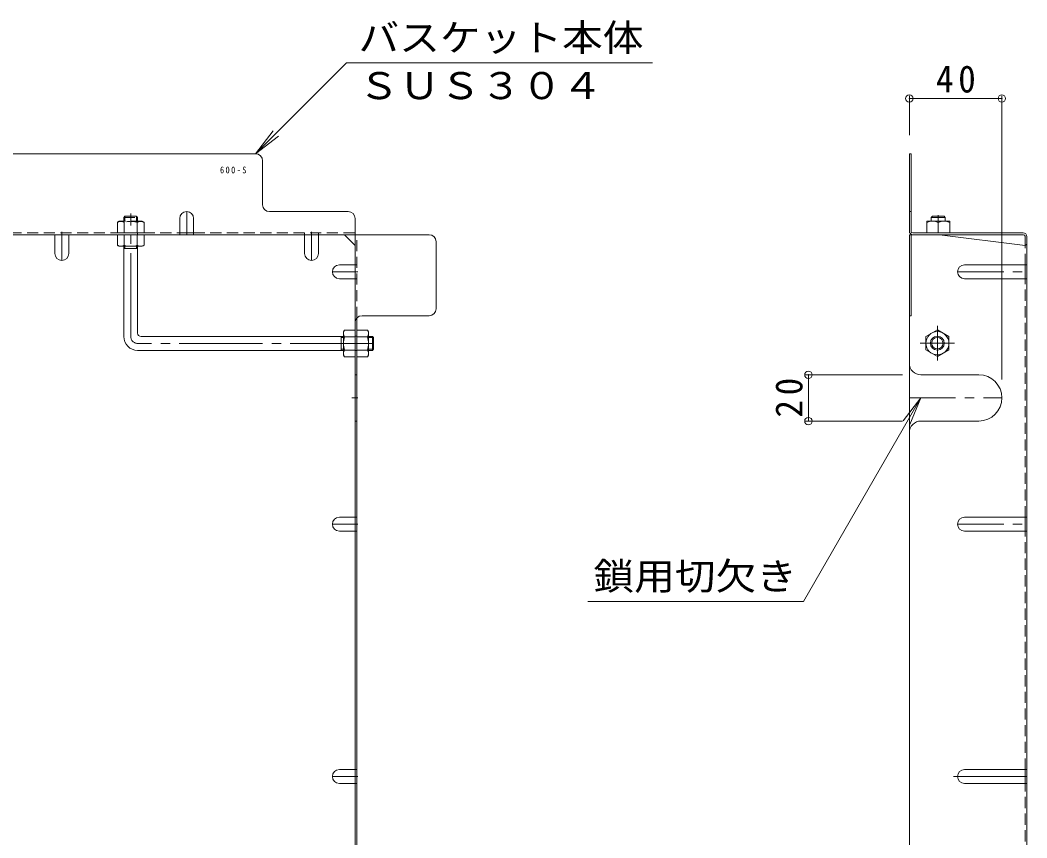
# Model space of a CAD drawing. Units: millimetres at full size, sheet at 1:4; details may follow other scales. Extents: x -953 to 1047, y -779 to 782.
# Drawn here: x 579.9 to 1015.1, y 352.7 to 706.2 of the extents above; entities that cross this region are included whole.
import ezdxf
from ezdxf.enums import TextEntityAlignment as Align

# ---------------------------------------------------------------- set-up
doc = ezdxf.new("R2010")
doc.units = ezdxf.units.MM
doc.header["$LTSCALE"] = 4
doc.header["$PDMODE"] = 32
doc.header["$PDSIZE"] = 3.2
for name, pattern in [('CHAIN1', [8, 5, -1, 1, -1]), ('CHAIN2', [12, 9, -1, 1, -1]), ('DASHED1', [1.8, 1.2, -0.6])]:
    doc.linetypes.add(name, pattern=pattern)
for name, color, linetype, lineweight in [('A-1_躯体', 3, 'Continuous', 9), ('A-4_文字', 7, 'Continuous', 9), ('A-5_建具', 7, 'Continuous', 9), ('A-7_木断面', 2, 'Continuous', 9), ('A-8_ハッチ', 2, 'Continuous', 9), ('A-B_衛生陶器', 2, 'Continuous', 9)]:
    doc.layers.add(name, color=color, linetype=linetype, lineweight=lineweight)
doc.styles.add('ＭＳ ゴシック', font='')
doc.styles.get('ＭＳ ゴシック').set_extended_font_data('MS Gothic')

msp = doc.modelspace()

# ---------------------------------------------------------------- linework, layer by layer
at = {"layer": 'A-1_躯体', "linetype": 'CHAIN2'}
for p, q in [((627.692, 569.419), (627.692, 622.652)), ((732.692, 566.419), (630.692, 566.419))]:
    msp.add_line(p, q, dxfattribs=at)
at = {"layer": 'A-1_躯体', "linetype": 'DASHED1'}
for p, q in [((624.692, 620.919), (625.192, 621.419)), ((624.692, 620.919), (630.692, 620.919)), ((624.692, 620.919), (624.692, 619.219)), ((625.192, 621.419), (630.192, 621.419)), ((625.192, 619.219), (625.192, 621.419)), ((630.692, 620.919), (630.192, 621.419)), ((630.192, 619.219), (630.192, 621.419)), ((630.692, 620.919), (630.692, 619.219))]:
    msp.add_line(p, q, dxfattribs=at)
at = {"layer": 'A-1_躯体'}
for p, q in [((973.809, 620.916), (974.309, 621.416)), ((973.809, 619.216), (973.809, 620.916)), ((979.809, 620.916), (973.809, 620.916)), ((979.309, 621.416), (974.309, 621.416)), ((979.809, 620.916), (979.309, 621.416)), ((979.809, 619.216), (979.809, 620.916)), ((624.692, 569.419), (624.692, 608.419)), ((624.692, 607.419), (630.692, 607.419)), ((625.192, 607.419), (625.192, 608.419)), ((630.192, 607.419), (630.192, 608.419)), ((630.692, 570.919), (630.692, 608.419)), ((719.692, 569.419), (632.192, 569.419)), ((718.692, 569.419), (718.692, 563.419)), ((718.692, 568.919), (719.692, 568.919)), ((732.192, 569.419), (730.492, 569.419)), ((730.492, 568.919), (732.692, 568.919)), ((732.192, 569.419), (732.192, 563.419)), ((732.192, 569.419), (732.692, 568.919)), ((732.692, 568.919), (732.692, 563.919)), ((719.692, 563.419), (630.692, 563.419)), ((718.692, 563.919), (719.692, 563.919)), ((730.492, 563.919), (732.692, 563.919)), ((732.192, 563.419), (730.492, 563.419)), ((732.192, 563.419), (732.692, 563.919))]:
    msp.add_line(p, q, dxfattribs=at)
for radius in [3, 2.458]:
    msp.add_circle((976.409, 566.516), radius, dxfattribs=at)
for centre, radius in [((632.192, 570.919), 1.5), ((630.692, 569.419), 6)]:
    msp.add_arc(centre, radius, 180, 270, dxfattribs=at)
at = {"layer": 'A-1_躯体', "linetype": 'CHAIN2'}
msp.add_arc((630.692, 569.419), 3, 180, 270, dxfattribs=at)
at = {"layer": 'A-4_文字'}
for p, q in [((964.309, 673.531), (964.309, 656.419)), ((964.309, 672.331), (1004.309, 672.331)), ((1004.309, 673.531), (1004.309, 550.855)), ((919.469, 552.855), (961.309, 552.855)), ((920.669, 552.855), (920.669, 532.855)), ((919.469, 532.855), (961.309, 532.855))]:
    msp.add_line(p, q, dxfattribs=at)
for p in [(964.309, 672.331), (1004.309, 672.331), (920.669, 552.855), (920.669, 532.855)]:
    msp.add_point(p, dxfattribs=at)
at = {"layer": 'A-5_建具'}
for p, q in [((721.032, 687.76), (681.691, 648.419)), ((853.238, 687.76), (721.032, 687.76)), ((681.691, 648.419), (689.301, 658.336)), ((681.691, 648.419), (691.608, 656.029)), ((969.309, 542.854), (961.7, 532.937)), ((918.522, 454.887), (825.289, 454.887))]:
    msp.add_line(p, q, dxfattribs=at)
msp.add_lwpolyline([(918.522, 454.887), (969.309, 542.854), (964.526, 531.306)], dxfattribs=at)
at = {"layer": 'A-7_木断面'}
for p, q in [((681.691, 648.419), (190.093, 648.419)), ((684.691, 626.419), (684.691, 645.419)), ((964.309, 648.419), (965.109, 648.419)), ((964.309, 615.019), (964.309, 648.419)), ((965.109, 614.886), (965.109, 648.419)), ((721.692, 623.419), (687.691, 623.419)), ((964.309, 623.419), (965.109, 623.419)), ((724.692, 28.812), (724.692, 620.419)), ((648.892, 614.219), (654.892, 614.219)), ((965.776, 614.219), (1013.509, 614.219)), ((115.089, 613.419), (756.696, 613.419)), ((724.692, 608.807), (720.08, 613.419)), ((759.696, 581.418), (759.696, 610.419)), ((964.309, 613.419), (1013.642, 613.419)), ((964.309, 613.419), (964.309, 35.812)), ((965.109, 613.419), (965.109, 578.415)), ((977.309, 613.416), (1014.309, 608.803)), ((1014.309, 612.752), (1014.309, 608.803)), ((1015.109, 612.619), (1015.109, 36.612)), ((1014.309, 594.415), (1014.309, 600.415)), ((725.492, 577.463), (725.492, 343.076)), ((727.692, 578.418), (756.696, 578.418)), ((964.309, 578.415), (965.109, 578.415)), ((1014.309, 485.296), (1014.309, 491.296)), ((1014.309, 376.174), (1014.309, 382.174))]:
    msp.add_line(p, q, dxfattribs=at)
at = {"layer": 'A-7_木断面', "linetype": 'DASHED1'}
for p, q in [((222.892, 614.219), (648.892, 614.219)), ((630.692, 613.419), (630.692, 614.219)), ((654.892, 614.219), (724.692, 614.219)), ((702.892, 613.419), (702.892, 614.219)), ((708.892, 613.419), (708.892, 614.219)), ((725.492, 577.463), (725.492, 613.419)), ((1014.309, 600.415), (1014.309, 608.803)), ((724.692, 600.414), (725.492, 600.414)), ((724.692, 594.414), (725.492, 594.414)), ((1014.309, 491.296), (1014.309, 594.415)), ((725.492, 569.619), (724.692, 569.619)), ((725.492, 563.419), (724.692, 563.419)), ((724.692, 491.296), (725.492, 491.296)), ((724.692, 485.296), (725.492, 485.296)), ((1014.309, 382.174), (1014.309, 485.296)), ((724.692, 382.174), (725.492, 382.174)), ((724.692, 376.174), (725.492, 376.174)), ((1014.309, 163.938), (1014.309, 376.174))]:
    msp.add_line(p, q, dxfattribs=at)
at = {"layer": 'A-7_木断面'}
for centre, radius, start, end in [((681.691, 645.419), 3, 0, 90), ((687.691, 626.419), 3, 180, 270), ((721.692, 620.419), 3, 0, 90), ((965.909, 615.019), 1.6, 180, 270), ((965.776, 614.886), 0.667, 180, 270), ((1013.509, 612.619), 1.6, 0, 90), ((756.696, 610.419), 3, 0, 90), ((1013.642, 612.752), 0.667, 0, 90), ((1014.309, 609.603), 0.8, 270, 0), ((756.696, 581.418), 3, 270, 0), ((727.692, 575.418), 3, 90, 180)]:
    msp.add_arc(centre, radius, start, end, dxfattribs=at)
at = {"layer": 'A-8_ハッチ', "linetype": 'CHAIN1'}
for p, q in [((651.892, 613.419), (651.892, 623.419)), ((597.892, 614.619), (597.892, 602.269)), ((705.892, 614.619), (705.892, 602.269)), ((725.892, 597.414), (714.892, 597.414)), ((985.109, 597.415), (1015.109, 597.415)), ((723.346, 542.854), (725.892, 542.854)), ((964.309, 542.855), (1004.309, 542.855)), ((725.892, 488.296), (714.892, 488.296)), ((985.109, 488.296), (1015.109, 488.296)), ((725.892, 379.174), (714.892, 379.174))]:
    msp.add_line(p, q, dxfattribs=at)
at = {"layer": 'A-8_ハッチ'}
for p, q in [((648.892, 620.419), (648.892, 613.419)), ((654.892, 620.419), (654.892, 613.419)), ((594.892, 605.269), (594.892, 613.419)), ((600.892, 605.269), (600.892, 613.419)), ((702.892, 605.269), (702.892, 613.419)), ((708.892, 605.269), (708.892, 613.419)), ((717.892, 600.414), (724.692, 600.414)), ((988.109, 600.415), (1015.109, 600.415)), ((717.892, 594.414), (724.692, 594.414)), ((988.109, 594.415), (1015.109, 594.415)), ((725.492, 552.854), (724.692, 552.854)), ((969.309, 552.855), (994.309, 552.855)), ((725.492, 532.854), (724.692, 532.854)), ((969.309, 532.855), (994.309, 532.855)), ((717.892, 491.296), (724.692, 491.296)), ((988.109, 491.296), (1015.109, 491.296)), ((717.892, 485.296), (724.692, 485.296)), ((988.109, 485.296), (1015.109, 485.296)), ((717.892, 382.174), (724.692, 382.174)), ((988.109, 382.174), (1015.109, 382.174)), ((717.892, 376.174), (724.692, 376.174)), ((988.109, 376.174), (1015.109, 376.174))]:
    msp.add_line(p, q, dxfattribs=at)
at = {"layer": 'A-8_ハッチ', "linetype": 'CHAIN2'}
msp.add_line((983.421, 379.176), (1015.109, 379.176), dxfattribs=at)
at = {"layer": 'A-8_ハッチ'}
for centre, radius, start, end in [((651.892, 620.419), 3, 0, 180), ((597.892, 605.269), 3, 180, 0), ((705.892, 605.269), 3, 180, 0), ((717.892, 597.414), 3, 90, 270), ((988.109, 597.415), 3, 90, 270), ((969.309, 557.855), 5, 180, 270), ((994.309, 542.855), 10, 270, 90), ((969.309, 527.855), 5, 90, 180), ((717.892, 488.296), 3, 90, 270), ((988.109, 488.296), 3, 90, 270), ((717.892, 379.174), 3, 90, 270), ((988.109, 379.174), 3, 90, 270)]:
    msp.add_arc(centre, radius, start, end, dxfattribs=at)
at = {"layer": 'A-B_衛生陶器', "linetype": 'DASHED1'}
for p, q in [((622.692, 619.219), (621.942, 618.786)), ((621.942, 614.219), (621.942, 618.786)), ((632.692, 619.219), (622.692, 619.219)), ((624.829, 618.786), (624.829, 614.219)), ((630.555, 618.786), (630.555, 614.219)), ((632.692, 619.219), (633.442, 618.786)), ((633.442, 614.219), (633.442, 618.786)), ((633.442, 614.219), (621.942, 614.219))]:
    msp.add_line(p, q, dxfattribs=at)
at = {"layer": 'A-B_衛生陶器'}
for p, q in [((981.809, 619.216), (971.809, 619.216)), ((971.809, 614.216), (971.809, 619.216)), ((976.809, 614.216), (976.809, 618.783)), ((981.809, 614.216), (981.809, 619.216)), ((981.809, 614.216), (971.809, 614.216)), ((621.942, 613.419), (633.442, 613.419)), ((621.942, 613.419), (621.942, 608.852)), ((624.829, 608.852), (624.829, 613.419)), ((630.555, 608.852), (630.555, 613.419)), ((633.442, 613.419), (633.442, 608.852)), ((622.692, 608.419), (621.942, 608.852)), ((622.692, 608.419), (632.692, 608.419)), ((632.692, 608.419), (633.442, 608.852)), ((719.692, 571.419), (720.125, 572.169)), ((719.692, 571.419), (719.692, 561.419)), ((724.692, 572.169), (720.125, 572.169)), ((724.692, 572.169), (724.692, 560.669)), ((725.492, 572.169), (725.492, 560.669)), ((725.492, 572.169), (730.059, 572.169)), ((730.492, 571.419), (730.059, 572.169)), ((730.492, 571.419), (730.492, 561.419)), ((976.409, 572.266), (971.409, 569.379)), ((720.125, 569.282), (724.692, 569.282)), ((730.059, 569.282), (725.492, 569.282)), ((971.409, 569.379), (971.409, 563.652)), ((720.125, 563.556), (724.692, 563.556)), ((730.059, 563.556), (725.492, 563.556)), ((976.409, 560.766), (971.409, 563.652)), ((976.409, 560.766), (981.409, 563.652)), ((719.692, 561.419), (720.125, 560.669)), ((724.692, 560.669), (720.125, 560.669)), ((725.492, 560.669), (730.059, 560.669)), ((730.492, 561.419), (730.059, 560.669))]:
    msp.add_line(p, q, dxfattribs=at)
at = {"layer": 'A-B_衛生陶器', "linetype": 'CHAIN1'}
for p, q in [((976.809, 621.902), (976.809, 618.84)), ((976.409, 559.046), (976.409, 573.985)), ((983.879, 566.516), (968.939, 566.516))]:
    msp.add_line(p, q, dxfattribs=at)
at = {"layer": 'A-B_衛生陶器'}
msp.add_lwpolyline([(976.409, 572.266), (981.409, 569.379), (981.409, 563.652)], dxfattribs=at)
msp.add_circle((976.409, 566.516), 5, dxfattribs=at)
at = {"layer": 'A-B_衛生陶器', "linetype": 'DASHED1'}
for centre, radius, start, end in [((623.587, 615.937), 3.29, 93.92076, 120.00002), ((623.352, 616.484), 2.735, 57.31493, 89.7897), ((627.692, 609.536), 9.683, 72.79974, 107.20027), ((632.032, 616.484), 2.735, 90.21031, 122.68509), ((631.797, 615.937), 3.29, 60, 86.07925)]:
    msp.add_arc(centre, radius, start, end, dxfattribs=at)
at = {"layer": 'A-B_衛生陶器'}
for centre, radius, start, end in [((974.309, 611.782), 7.433, 70.34633, 109.65366), ((979.309, 611.782), 7.433, 70.34633, 109.65366), ((623.587, 611.701), 3.29, 240, 266.07925), ((623.352, 611.154), 2.735, 270.21031, 302.68509), ((627.692, 618.102), 9.683, 252.79974, 287.20027), ((632.032, 611.154), 2.735, 237.31493, 269.7897), ((631.797, 611.701), 3.29, 273.92076, 300.00002), ((722.974, 570.524), 3.29, 150, 176.07925), ((722.427, 570.759), 2.735, 180.21031, 212.68509), ((727.21, 570.524), 3.29, 3.92075, 30), ((727.757, 570.759), 2.735, 327.31491, 359.78969), ((729.375, 566.419), 9.683, 162.79974, 197.20027), ((720.81, 566.419), 9.683, 342.79973, 17.20026), ((722.427, 562.079), 2.735, 147.31493, 179.7897), ((722.974, 562.314), 3.29, 183.92076, 210.00002), ((727.757, 562.079), 2.735, 0.2103, 32.68507), ((727.21, 562.314), 3.29, 329.99998, 356.07924)]:
    msp.add_arc(centre, radius, start, end, dxfattribs=at)

# ---------------------------------------------------------------- texts
at = {"layer": 'A-4_文字', "color": 2, "insert": (975.809, 674.731), "char_height": 11.73, "attachment_point": 7, "style": 'ＭＳ ゴシック'}
msp.add_mtext('\\T1.27;\\W0.95;40', dxfattribs=at)
at = {"layer": 'A-4_文字', "color": 2, "insert": (918.269, 534.355), "char_height": 11.73, "attachment_point": 7, "rotation": 90, "style": 'ＭＳ ゴシック'}
msp.add_mtext('\\T1.27;\\W0.95;20', dxfattribs=at)
at = {"layer": 'A-5_建具', "color": 2, "style": 'ＭＳ ゴシック', "width": 1.1}
for s, p in [('バスケット本体', (726.157, 689.26)), ('ＳＵＳ３０４', (726.157, 668.52)), ('鎖用切欠き', (827.737, 456.387))]:
    msp.add_text(s, height=11.73, dxfattribs=at).set_placement(p, align=Align.BOTTOM_LEFT)
at = {"layer": 'A-5_建具', "color": 6, "insert": (666.291, 639.919), "char_height": 2.933, "attachment_point": 7, "style": 'ＭＳ ゴシック'}
msp.add_mtext('\\T1.34;\\W0.9;600-S', dxfattribs=at)

doc.saveas('drawing.dxf')
